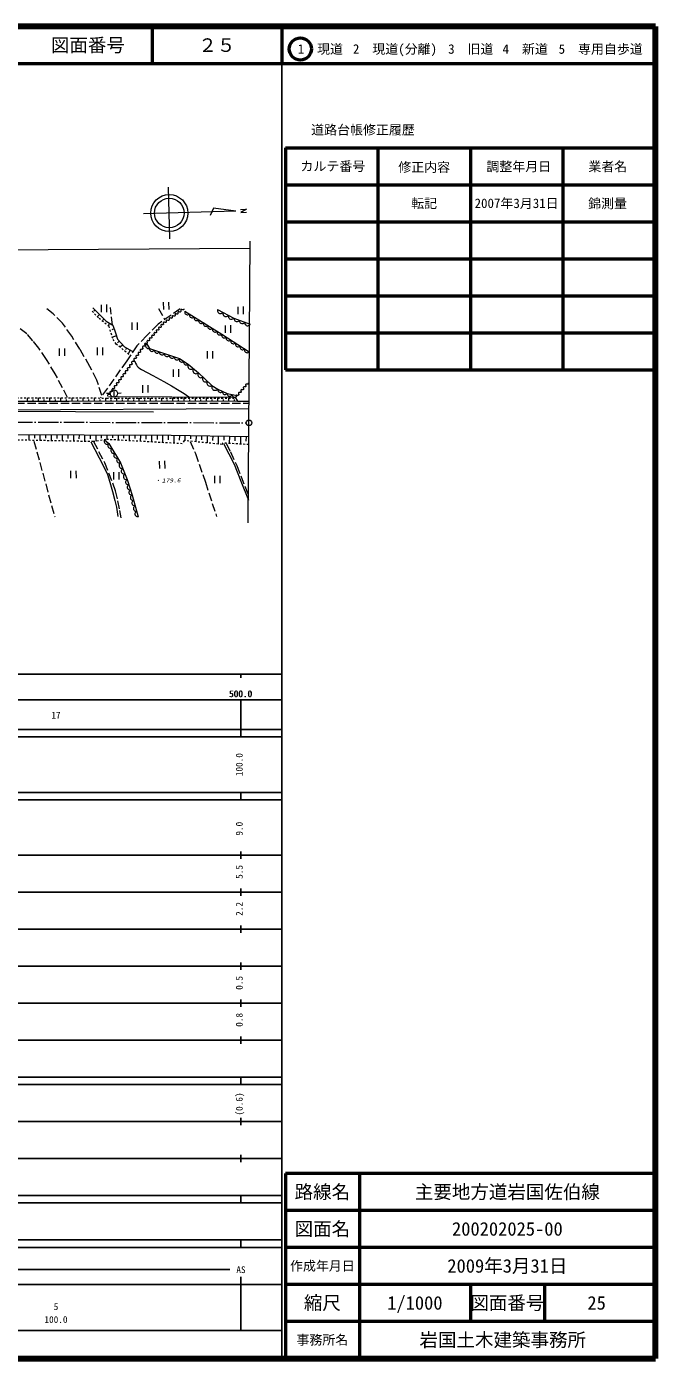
# Model space of a CAD drawing. Units: millimetres, scale not verified. Extents: x 40000 to 680000, y 20000 to 380000.
# Drawn here: x 510069 to 680000, y 20000 to 380000 of the extents above; entities that cross this region are included whole.
import ezdxf
from ezdxf.enums import TextEntityAlignment as Align

# ---------------------------------------------------------------- set-up
doc = ezdxf.new("R2010")
doc.units = ezdxf.units.MM
doc.header["$LTSCALE"] = 1000
for name, pattern in [('USER3', [3, 2.25, -0.75]), ('USER4', [1, 0.5, -0.5]), ('USER5', [7.000001, 5.508197, -0.688525, 0.114754, -0.688525])]:
    doc.linetypes.add(name, pattern=pattern)
for name, color, linetype, lineweight in [('M-TTL', 2, 'Continuous', 140), ('M-TTL-BAND', 7, 'Continuous', 25), ('M-TTL-FRAM', 2, 'Continuous', 50), ('M-TTL-LINE', 7, 'Continuous', 50), ('S-BGD', 1, 'Continuous', 13), ('S-BGD-HTXT', 6, 'Continuous', 13), ('S-BMK', 3, 'USER5', 13)]:
    doc.layers.add(name, color=color, linetype=linetype, lineweight=lineweight)
doc.layers.add('M-TTL-TXT', color=7, linetype='Continuous')
doc.styles.add('ＭＳ ゴシック', font='')
doc.styles.get('ＭＳ ゴシック').set_extended_font_data('MS Gothic')

# ---------------------------------------------------------------- blocks, each defined once
blk = doc.blocks.new('BUHIN37')
at = {"layer": 'S-BGD'}
blk.add_lwpolyline([(492, 669), (301, 732), (112, 747), (-131, 725), (-320, 637), (-485, 517), (-638, 309), (-703, 115), (-731, -91), (-680, -329), (-606, -502), (-492, -669)], dxfattribs=at)
blk = doc.blocks.new('BUHIN38')
at = {"layer": 'S-BGD'}
blk.add_lwpolyline([(392, 684), (205, 723), (25, 717), (-202, 670), (-370, 566), (-514, 435), (-635, 223), (-676, 33), (-680, -164), (-606, -384), (-518, -539), (-392, -684)], dxfattribs=at)
blk = doc.blocks.new('BUHIN39')
at = {"layer": 'S-BGD'}
blk.add_lwpolyline([(481, 554), (318, 623), (152, 651), (-64, 648), (-236, 584), (-391, 490), (-540, 318), (-612, 152), (-651, -27), (-623, -241), (-570, -399), (-481, -554)], dxfattribs=at)
blk = doc.blocks.new('BUHIN40')
at = {"layer": 'S-BGD'}
blk.add_lwpolyline([(492, 548), (329, 620), (163, 650), (-53, 651), (-227, 590), (-384, 498), (-536, 328), (-611, 163), (-653, -17), (-629, -232), (-579, -391), (-492, -548)], dxfattribs=at)
blk = doc.blocks.new('BUHIN42')
at = {"layer": 'S-BGD'}
blk.add_lwpolyline([(332, 628), (163, 657), (1, 647), (-202, 597), (-351, 499), (-476, 376), (-579, 182), (-610, 9), (-608, -169), (-534, -364), (-450, -501), (-332, -628)], dxfattribs=at)
blk = doc.blocks.new('BUHIN43')
at = {"layer": 'S-BGD'}
blk.add_lwpolyline([(457, 530), (301, 595), (142, 621), (-63, 618), (-227, 556), (-374, 466), (-516, 302), (-583, 143), (-620, -29), (-593, -232), (-542, -382), (-457, -530)], dxfattribs=at)
blk = doc.blocks.new('BUHIN44')
at = {"layer": 'S-BGD'}
blk.add_lwpolyline([(703, 590), (514, 707), (315, 774), (48, 813), (-177, 768), (-387, 682), (-605, 499), (-725, 308), (-809, 93), (-817, -176), (-782, -381), (-703, -590)], dxfattribs=at)
blk = doc.blocks.new('BUHIN45')
at = {"layer": 'S-BGD'}
blk.add_lwpolyline([(654, 514), (487, 626), (308, 692), (68, 735), (-138, 701), (-330, 629), (-533, 470), (-648, 300), (-730, 108), (-745, -136), (-720, -322), (-654, -514)], dxfattribs=at)
blk = doc.blocks.new('BUHIN47')
at = {"layer": 'S-BGD'}
blk.add_lwpolyline([(393, 567), (233, 615), (75, 624), (-126, 599), (-281, 522), (-416, 418), (-538, 242), (-587, 79), (-606, -93), (-557, -290), (-492, -432), (-393, -567)], dxfattribs=at)
blk = doc.blocks.new('BUHIN48')
at = {"layer": 'S-BGD'}
blk.add_lwpolyline([(240, 660), (70, 666), (-88, 633), (-280, 557), (-412, 441), (-518, 304), (-592, 99), (-599, -74), (-572, -248), (-474, -430), (-372, -552), (-240, -660)], dxfattribs=at)
blk = doc.blocks.new('BUHIN68')
at = {"layer": 'S-BGD'}
blk.add_lwpolyline([(708, 286), (589, 427), (448, 531), (247, 631), (57, 653), (-131, 639), (-350, 550), (-495, 430), (-616, 282), (-691, 71), (-717, -100), (-708, -286)], dxfattribs=at)
blk = doc.blocks.new('BUHIN69')
at = {"layer": 'S-BGD'}
blk.add_lwpolyline([(792, 172), (693, 341), (564, 475), (372, 616), (177, 673), (-22, 692), (-267, 638), (-441, 539), (-594, 406), (-711, 198), (-768, 24), (-792, -172)], dxfattribs=at)
blk = doc.blocks.new('BUHIN70')
at = {"layer": 'S-BGD'}
blk.add_lwpolyline([(723, 114), (642, 272), (533, 399), (367, 536), (195, 597), (16, 625), (-208, 589), (-369, 508), (-514, 397), (-630, 215), (-691, 61), (-723, -114)], dxfattribs=at)
blk = doc.blocks.new('BUHIN71')
at = {"layer": 'S-BGD'}
blk.add_lwpolyline([(755, 85), (679, 253), (571, 390), (405, 539), (229, 611), (45, 647), (-189, 621), (-360, 544), (-516, 435), (-644, 252), (-714, 95), (-755, -85)], dxfattribs=at)
blk = doc.blocks.new('BUHIN105')
at = {"layer": 'S-BGD'}
blk.add_lwpolyline([(217, -434), (103, -423), (46, -408), (-7, -378), (-50, -329), (-77, -275), (-87, -217), (-83, -155), (-60, -98), (60, 98), (77, 155), (87, 206), (76, 271), (46, 332), (3, 379), (-51, 406), (-103, 423), (-217, 434)], dxfattribs=at)
blk = doc.blocks.new('BUHIN106')
at = {"layer": 'S-BGD'}
blk.add_lwpolyline([(308, -366), (196, -382), (138, -380), (80, -363), (28, -327), (-11, -281), (-33, -228), (-43, -168), (-35, -107), (35, 107), (38, 166), (36, 217), (10, 277), (-33, 329), (-84, 364), (-142, 377), (-196, 382), (-308, 366)], dxfattribs=at)
blk = doc.blocks.new('BUHIN107')
at = {"layer": 'S-BGD'}
blk.add_lwpolyline([(365, -353), (249, -382), (188, -387), (125, -375), (65, -342), (19, -298), (-10, -245), (-28, -182), (-25, -117), (25, 117), (22, 180), (14, 234), (-19, 294), (-70, 344), (-128, 375), (-191, 383), (-249, 382), (-365, 353)], dxfattribs=at)
blk = doc.blocks.new('BUHIN108')
at = {"layer": 'S-BGD'}
blk.add_lwpolyline([(349, -356), (234, -382), (174, -385), (113, -372), (55, -337), (11, -293), (-17, -240), (-32, -178), (-28, -114), (28, 114), (27, 176), (20, 229), (-11, 289), (-60, 339), (-116, 372), (-178, 381), (-234, 382), (-349, 356)], dxfattribs=at)
blk = doc.blocks.new('BUHIN109')
at = {"layer": 'S-BGD'}
blk.add_lwpolyline([(322, -378), (206, -395), (146, -394), (86, -377), (31, -339), (-9, -292), (-33, -237), (-44, -174), (-35, -112), (35, 112), (39, 173), (36, 226), (9, 288), (-36, 341), (-89, 377), (-150, 391), (-206, 395), (-322, 378)], dxfattribs=at)
blk = doc.blocks.new('BUHIN128')
at = {"layer": 'S-BGD'}
blk.add_line((984, -149), (-984, 149), dxfattribs=at)
blk.add_circle((0, 0), 995, dxfattribs=at)
blk = doc.blocks.new('BUHIN129')
at = {"layer": 'S-BGD'}
for p, q in [((1104, 611), (-873, 911)), ((-1104, -606), (874, -906))]:
    blk.add_line(p, q, dxfattribs=at)
blk = doc.blocks.new('BUHIN132')
at = {"layer": 'S-BGD'}
blk.add_circle((0, 0), 22.5, dxfattribs=at)
at = {"layer": 'S-BMK', "linetype": 'Continuous'}
blk.add_circle((0, 0), 746, dxfattribs=at)

msp = doc.modelspace()

# ---------------------------------------------------------------- linework, layer by layer
at = {"layer": 'M-TTL'}
for p, q in [((680000, 380000), (40000, 380000)), ((680000, 20000), (680000, 380000)), ((40000, 20000), (680000, 20000))]:
    msp.add_line(p, q, dxfattribs=at)
at = {"layer": 'M-TTL-BAND'}
for p, q in [((579000, 20000), (579000, 370000)), ((40000, 205000), (579000, 205000)), ((568000, 205000), (568000, 204000)), ((68000, 198000), (579000, 198000)), ((568000, 188000), (568000, 198000)), ((40000, 190000), (579000, 190000)), ((40000, 188000), (579000, 188000)), ((40000, 173000), (579000, 173000)), ((568000, 171000), (568000, 173000)), ((40000, 171000), (579000, 171000)), ((40000, 156000), (579000, 156000)), ((568000, 155000), (568000, 157000)), ((46000, 146000), (579000, 146000)), ((568000, 145000), (568000, 147000)), ((568000, 135000), (568000, 137000)), ((52000, 136000), (579000, 136000)), ((46000, 126000), (579000, 126000)), ((568000, 125000), (568000, 127000)), ((52000, 116000), (579000, 116000)), ((568000, 115000), (568000, 117000)), ((46000, 106000), (579000, 106000)), ((568000, 105000), (568000, 107000)), ((40000, 96000), (579000, 96000)), ((40000, 94000), (579000, 94000)), ((568000, 94000), (568000, 96000)), ((49000, 84000), (579000, 84000)), ((568000, 83000), (568000, 85000)), ((40000, 74000), (579000, 74000)), ((568000, 73000), (568000, 75000)), ((40000, 64000), (579000, 64000)), ((40000, 62000), (579000, 62000)), ((568000, 62000), (568000, 64000)), ((40000, 52000), (579000, 52000)), ((568000, 50000), (568000, 52000)), ((40000, 50000), (579000, 50000)), ((71000, 44000), (565000, 44000)), ((40000, 40000), (579000, 40000)), ((568000, 27500), (568000, 42000)), ((68000, 27500), (579000, 27500))]:
    msp.add_line(p, q, dxfattribs=at)
at = {"layer": 'M-TTL-FRAM'}
for p, q in [((580000, 347197), (580000, 287197)), ((580000, 347197), (680000, 347197)), ((580000, 287197), (680000, 287197)), ((680000, 70000), (580000, 70000)), ((580000, 70000), (580000, 20000))]:
    msp.add_line(p, q, dxfattribs=at)
at = {"layer": 'M-TTL-LINE'}
for p, q in [((543997, 380000), (543997, 370000)), ((579000, 380000), (579000, 370000)), ((40000, 370000), (680000, 370000)), ((605000, 347197), (605000, 287197)), ((630000, 347197), (630000, 287197)), ((655000, 347197), (655000, 287197)), ((580000, 337197), (680000, 337197)), ((580000, 327197), (680000, 327197)), ((580000, 317197), (680000, 317197)), ((580000, 307197), (680000, 307197)), ((580000, 297197), (680000, 297197)), ((600000, 70000), (600000, 20000)), ((680000, 60000), (580000, 60000)), ((680000, 50000), (580000, 50000)), ((680000, 40000), (580000, 40000)), ((630000, 40000), (630000, 30000)), ((650000, 40000), (650000, 30000)), ((680000, 30000), (580000, 30000))]:
    msp.add_line(p, q, dxfattribs=at)
msp.add_circle((584031, 373958), 3000, dxfattribs=at)
at = {"layer": 'S-BGD'}
for p, q in [((548815, 322619), (548438, 336614)), ((566620, 330101), (541629, 329428)), ((560595, 330939), (559649, 328913)), ((566620, 330101), (560595, 330939)), ((567909, 330572), (569451, 330614)), ((569451, 330614), (567926, 329772)), ((567926, 329772), (569474, 329821)), ((528000, 304011), (531551, 300341)), ((528592, 303399), (528245, 303063)), ((552862, 303121), (562821, 296901)), ((561677, 303507), (566101, 301221)), ((529776, 302176), (529162, 301581)), ((530959, 300952), (530655, 300658)), ((531551, 300341), (533376, 299305)), ((532463, 299823), (532085, 299155)), ((533376, 299305), (534050, 297270)), ((566101, 301221), (570520, 299540)), ((533713, 298287), (533089, 298081)), ((534331, 296390), (533234, 296039)), ((534050, 297270), (534613, 295510)), ((534613, 295510), (536554, 293483)), ((562821, 296901), (570237, 292098)), ((535098, 295003), (534603, 294529)), ((536069, 293990), (535363, 293314)), ((536554, 293483), (538601, 292284)), ((537066, 293183), (536768, 292674)), ((538089, 292584), (537501, 291579)), ((542501, 294348), (543281, 293030)), ((543281, 293030), (551345, 290270)), ((551345, 290270), (553724, 288797)), ((553724, 288797), (556495, 286390)), ((556495, 286390), (560154, 282996)), ((532617, 280833), (531617, 280827)), ((534615, 280901), (535613, 280963)), ((560154, 282996), (561758, 282014)), ((561758, 282014), (564246, 280817)), ((564246, 280817), (567005, 280284)), ((521600, 278635), (476390, 278601)), ((510298, 278627), (510297, 279649)), ((511805, 278628), (511804, 279239)), ((513312, 278629), (513311, 279643)), ((514819, 278630), (514818, 279236)), ((516326, 278631), (516325, 279637)), ((517833, 278633), (517832, 279233)), ((519340, 278634), (519339, 279631)), ((520847, 278635), (520846, 279231)), ((567022, 278721), (521600, 278635)), ((522357, 278637), (522356, 279625)), ((523872, 278640), (523870, 279229)), ((525386, 278643), (525384, 279619)), ((526900, 278645), (526899, 279228)), ((528414, 278648), (528412, 279613)), ((529928, 278651), (529927, 279226)), ((531442, 278654), (531440, 279607)), ((532170, 280040), (566450, 279869)), ((532956, 278657), (532955, 279226)), ((534470, 278660), (534468, 279604)), ((535984, 278663), (535983, 279227)), ((537498, 278666), (537496, 279601)), ((539012, 278668), (539011, 279227)), ((540526, 278671), (540524, 279598)), ((542040, 278674), (542039, 279228)), ((543554, 278677), (543553, 279595)), ((545068, 278680), (545067, 279228)), ((546582, 278683), (546581, 279593)), ((548097, 278686), (548095, 279229)), ((549611, 278688), (549609, 279590)), ((551125, 278691), (551124, 279230)), ((552639, 278694), (552637, 279587)), ((554153, 278697), (554152, 279230)), ((555667, 278700), (555665, 279584)), ((557181, 278703), (557180, 279231)), ((558695, 278706), (558693, 279581)), ((560209, 278709), (560208, 279231)), ((561723, 278711), (561721, 279578)), ((563237, 278714), (563236, 279232)), ((564751, 278717), (564750, 279576)), ((566265, 278720), (566264, 279233)), ((566450, 279869), (567022, 278721)), ((567022, 278721), (570202, 278779)), ((232175, 277100), (544325, 275861)), ((501101, 276371), (570188, 276760)), ((497853, 269790), (549091, 269550)), ((510662, 269730), (510655, 268170)), ((512169, 269723), (512165, 268773)), ((513676, 269716), (513669, 268110)), ((515183, 269709), (515178, 268732)), ((516690, 269702), (516682, 268050)), ((518197, 269695), (518192, 268690)), ((519704, 269688), (519696, 267991)), ((521211, 269681), (521206, 268649)), ((522718, 269673), (522710, 267931)), ((524225, 269666), (524220, 268607)), ((525732, 269659), (525724, 267871)), ((527239, 269652), (527234, 268566)), ((527429, 267797), (530756, 261368)), ((528746, 269645), (528738, 267929)), ((530253, 269638), (530249, 268772)), ((531123, 268289), (532303, 267326)), ((531760, 269631), (531754, 268394)), ((532303, 267326), (535449, 262090)), ((533267, 269624), (533263, 268836)), ((534774, 269617), (534768, 268226)), ((536281, 269610), (536277, 268729)), ((537788, 269603), (537781, 268058)), ((539295, 269596), (539290, 268622)), ((540802, 269588), (540794, 267890)), ((542309, 269581), (542304, 268516)), ((543816, 269574), (543807, 267721)), ((545323, 269567), (545318, 268409)), ((546830, 269560), (546821, 267553)), ((548337, 269553), (548331, 268303)), ((549091, 269550), (570136, 269220)), ((549841, 269538), (549808, 267386)), ((551343, 269514), (551322, 268187)), ((552845, 269491), (552822, 268064)), ((554346, 269467), (554332, 268536)), ((555848, 269444), (555822, 267767)), ((557349, 269420), (557332, 268339)), ((558851, 269397), (558821, 267470)), ((560353, 269373), (560333, 268142)), ((561854, 269350), (561820, 267172)), ((563249, 267349), (566184, 261733)), ((563356, 269326), (563338, 268177)), ((564857, 269302), (564826, 267321)), ((566359, 269279), (566340, 268051)), ((567861, 269255), (567828, 267143)), ((569362, 269232), (569342, 267925)), ((530756, 261368), (531908, 258918)), ((535449, 262090), (537213, 257560)), ((566184, 261733), (567928, 257090)), ((531908, 258918), (532597, 256834)), ((532597, 256834), (533289, 254320)), ((537213, 257560), (538566, 253384)), ((567928, 257090), (570018, 251999)), ((533289, 254320), (533919, 251928)), ((538566, 253384), (540185, 247526)), ((533919, 251928), (534360, 250057)), ((534360, 250057), (534683, 247602))]:
    msp.add_line(p, q, dxfattribs=at)
at = {"layer": 'S-BGD', "linetype": 'USER3'}
for p, q in [((517274, 302358), (515260, 303948)), ((533294, 299280), (532744, 304092)), ((551569, 303700), (545583, 299540)), ((545671, 303834), (547292, 300982)), ((519752, 299797), (517274, 302358)), ((522301, 296300), (519752, 299797)), ((545583, 299540), (542568, 296543)), ((510105, 296930), (507747, 298690)), ((511778, 295051), (510105, 296930)), ((524441, 292821), (522301, 296300)), ((542568, 296543), (539895, 293721)), ((513336, 293115), (511778, 295051)), ((515417, 290036), (513336, 293115)), ((527162, 288144), (524441, 292821)), ((539895, 293721), (537115, 289638)), ((517789, 286158), (515417, 290036)), ((529018, 284434), (527162, 288144)), ((537115, 289638), (530021, 279631)), ((521150, 279709), (517789, 286158)), ((530418, 280320), (529018, 284434)), ((498276, 278162), (547617, 278253)), ((547617, 278253), (570198, 278178)), ((512022, 267937), (517651, 247529)), ((528136, 267824), (531089, 262200)), ((554304, 267864), (555713, 264566)), ((564025, 267272), (565183, 265034)), ((555713, 264566), (558376, 256825)), ((565183, 265034), (566839, 261329)), ((531089, 262200), (533243, 256715)), ((566839, 261329), (570027, 253301)), ((533243, 256715), (533994, 254539)), ((558376, 256825), (561415, 247576)), ((533994, 254539), (534626, 251840)), ((534626, 251840), (535164, 249202)), ((535164, 249202), (535515, 247238))]:
    msp.add_line(p, q, dxfattribs=at)
at = {"layer": 'S-BGD', "linetype": 'USER4'}
for p, q in [((529451, 301264), (527453, 303456)), ((532387, 298913), (529451, 301264)), ((533344, 295667), (532387, 298913)), ((534290, 294185), (533344, 295667)), ((537725, 291396), (534290, 294185)), ((495381, 279679), (531685, 279607)), ((531685, 279607), (566362, 279574)), ((528136, 267824), (506496, 268252)), ((531473, 268410), (528136, 267824)), ((552137, 267256), (531473, 268410)), ((552646, 268082), (552137, 267256)), ((562880, 267067), (552646, 268082)), ((563032, 267428), (562880, 267067)), ((570121, 267007), (563032, 267428))]:
    msp.add_line(p, q, dxfattribs=at)
at = {"layer": 'S-BGD'}
for points in [[(542501, 294348), (542379, 294208), (542297, 294053), (542228, 293839), (542235, 293647), (542277, 293463), (542398, 293259), (542539, 293133), (542704, 293035), (542925, 292992), (543098, 292993), (543281, 293030)], [(539328, 289560), (539502, 289029), (539727, 288535), (539947, 288218), (540222, 287930), (540644, 287596), (541114, 287301), (544197, 285691), (547131, 284092), (549221, 282896), (551304, 281635), (552633, 280786), (553950, 279925)], [(560154, 282996), (560101, 282775), (560102, 282559), (560150, 282287), (560268, 282083), (560419, 281907), (560668, 281755), (560893, 281700), (561129, 281688), (561393, 281769), (561581, 281869), (561758, 282014)], [(531123, 268289), (531057, 268117), (531034, 267944), (531043, 267720), (531115, 267544), (531218, 267387), (531400, 267237), (531575, 267169), (531763, 267134), (531983, 267170), (532145, 267229), (532303, 267326)]]:
    msp.add_lwpolyline(points, dxfattribs=at)
for radius in [5000, 4000]:
    msp.add_circle((548626, 329616), radius, dxfattribs=at)
at = {"layer": 'S-BGD-HTXT'}
for p, q in [((569976, 245877), (570498, 322006)), ((349375, 318724), (570485, 320124))]:
    msp.add_line(p, q, dxfattribs=at)
at = {"layer": 'S-BMK'}
msp.add_line((471151, 273236), (569409, 272906), dxfattribs=at)

# ---------------------------------------------------------------- block references
at = {"rotation": 99}
for name, p in [('BUHIN129', (530957, 303843)), ('BUHIN129', (547782, 304530)), ('BUHIN105', (550567, 302332)), ('BUHIN105', (551358, 302897)), ('BUHIN105', (552148, 303461)), ('BUHIN39', (553484, 302732)), ('BUHIN39', (554729, 301955)), ('BUHIN37', (562415, 303126)), ('BUHIN37', (563889, 302364)), ('BUHIN129', (567909, 303303)), ('BUHIN129', (539305, 299060)), ('BUHIN106', (546071, 298710)), ('BUHIN106', (546698, 299432)), ('BUHIN105', (547406, 300075)), ('BUHIN105', (548197, 300639)), ('BUHIN105', (548987, 301204)), ('BUHIN105', (549777, 301768)), ('BUHIN39', (555974, 301177)), ('BUHIN39', (557219, 300400)), ('BUHIN39', (558464, 299622)), ('BUHIN39', (559709, 298845)), ('BUHIN129', (564459, 298252)), ('BUHIN37', (565364, 301602)), ('BUHIN38', (566837, 300941)), ('BUHIN38', (568311, 300380)), ('BUHIN38', (569784, 299820)), ('BUHIN106', (542937, 295098)), ('BUHIN106', (543564, 295821)), ('BUHIN106', (544190, 296543)), ('BUHIN106', (544817, 297265)), ('BUHIN106', (545444, 297987)), ('BUHIN39', (560954, 298067)), ('BUHIN39', (562199, 297290)), ('BUHIN40', (563439, 296501)), ('BUHIN40', (564675, 295700)), ('BUHIN40', (565911, 294900)), ('BUHIN129', (519618, 291971)), ('BUHIN129', (529870, 292229)), ('BUHIN107', (540536, 291936)), ('BUHIN107', (541120, 292768)), ('BUHIN107', (541704, 293599)), ('BUHIN106', (542310, 294376)), ('BUHIN42', (543953, 292800)), ('BUHIN42', (545297, 292340)), ('BUHIN42', (546641, 291880)), ('BUHIN42', (547985, 291420)), ('BUHIN129', (559667, 291257)), ('BUHIN40', (567147, 294099)), ('BUHIN40', (568383, 293299)), ('BUHIN40', (569619, 292498)), ('BUHIN107', (537616, 287778)), ('BUHIN107', (538200, 288610)), ('BUHIN107', (538784, 289441)), ('BUHIN107', (539368, 290273)), ('BUHIN107', (539952, 291104)), ('BUHIN42', (549329, 290960)), ('BUHIN42', (550673, 290500)), ('BUHIN43', (551940, 289902)), ('BUHIN43', (553129, 289165)), ('BUHIN44', (554417, 288195)), ('BUHIN108', (535253, 284528)), ('BUHIN108', (535847, 285329)), ('BUHIN108', (536442, 286130)), ('BUHIN107', (537032, 286946)), ('BUHIN129', (550412, 286363)), ('BUHIN44', (555802, 286992)), ('BUHIN45', (557105, 285824)), ('BUHIN45', (558324, 284693)), ('BUHIN108', (532279, 280523)), ('BUHIN108', (532873, 281324)), ('BUHIN128', (533617, 280840)), ('BUHIN108', (533468, 282125)), ('BUHIN108', (534063, 282926)), ('BUHIN108', (534658, 283727)), ('BUHIN129', (542121, 282054)), ('BUHIN45', (559544, 283562)), ('BUHIN47', (562380, 281715)), ('BUHIN47', (563624, 281117)), ('BUHIN48', (564936, 280684)), ('BUHIN109', (567680, 281096)), ('BUHIN109', (568326, 281850)), ('BUHIN109', (568973, 282604)), ('BUHIN109', (569619, 283358)), ('BUHIN48', (566315, 280417)), ('BUHIN109', (567033, 280342)), ('BUHIN132', (570159, 272904)), ('BUHIN68', (532696, 266672)), ('BUHIN68', (533483, 265363)), ('BUHIN68', (534269, 264054)), ('BUHIN68', (535056, 262745)), ('BUHIN129', (546700, 261578)), ('BUHIN129', (522730, 258911)), ('BUHIN129', (534338, 258598)), ('BUHIN69', (535743, 261335)), ('BUHIN69', (536331, 259825)), ('BUHIN69', (536919, 258315)), ('BUHIN70', (537438, 256864)), ('BUHIN70', (537889, 255472)), ('BUHIN129', (561621, 257610)), ('BUHIN70', (538340, 254080)), ('BUHIN71', (538768, 252652)), ('BUHIN71', (539173, 251187)), ('BUHIN71', (539578, 249723)), ('BUHIN71', (539982, 248258))]:
    msp.add_blockref(name, p, dxfattribs=at)

# ---------------------------------------------------------------- texts
at = {"layer": 'M-TTL-BAND', "style": 'ＭＳ ゴシック'}
for s, p in [('500.0', (567844, 198195)), ('500.0', (568000, 198195)), ('17', (518000, 192405)), ('AS', (568000, 42500)), ('5', (518000, 32523)), ('100.0', (518000, 29033))]:
    msp.add_text(s, height=1833, dxfattribs=at).set_placement(p, align=Align.BOTTOM_CENTER)
for s, p in [('100.0', (569000, 180500)), ('9.0', (569000, 163174)), ('5.5', (569000, 151500)), ('2.2', (569000, 141500)), ('0.5', (569000, 121500)), ('0.8', (569000, 111500)), ('(0.6)', (569000, 88764))]:
    msp.add_text(s, height=1833, rotation=90, dxfattribs=at).set_placement(p, align=Align.BOTTOM_CENTER)
at = {"layer": 'M-TTL-TXT', "style": 'ＭＳ ゴシック'}
for s, height, p in [('図面番号', 3666, (526622, 375000)), ('２５', 3666, (561497, 375000)), ('1\u3000現道', 2566, (589448, 373958)), ('2\u3000現道(分離)', 2566, (609619, 373958)), ('3\u3000旧道', 2566, (630121, 373958)), ('4\u3000新道', 2566, (644824, 373958)), ('5\u3000専用自歩道', 2566, (665228, 373958)), ('道路台帳修正履歴', 2566, (600968, 352113)), ('カルテ番号', 2566, (592839, 342277)), ('修正内容', 2566, (617509, 342023)), ('調整年月日', 2566, (643089, 342197)), ('業者名', 2566, (667134, 342197)), ('転記', 2566, (617500, 332245)), ('2007年3月31日', 2566, (642500, 332245)), ('錦測量', 2566, (667077, 332189)), ('路線名', 3666, (590000, 65000)), ('路線名', 3666, (590000, 65000)), ('主要地方道岩国佐伯線', 3666, (640000, 65000)), ('図面名', 3666, (590000, 55000)), ('図面名', 3666, (590000, 55000)), ('200202025-00', 3666, (640000, 55000)), ('2009年3月31日', 3666, (640000, 45000)), ('作成年月日', 2566, (590000, 45000)), ('作成年月日', 2566, (590000, 45000)), ('縮尺', 3666, (590000, 35000)), ('縮尺', 3666, (590000, 35000)), ('1/1000', 3666, (615000, 35000)), ('図面番号', 3666, (640000, 35000)), ('図面番号', 3666, (640000, 35000)), ('25', 3666, (664125, 35000)), ('事務所名', 2566, (590000, 25000)), ('事務所名', 2566, (590000, 25000)), ('岩国土木建築事務所 ', 3666, (640000, 25000))]:
    msp.add_text(s, height=height, dxfattribs=at).set_placement(p, align=Align.MIDDLE_CENTER)
at = {"layer": 'S-BGD', "style": 'ＭＳ ゴシック', "oblique": 15}
msp.add_text('・', height=1100, rotation=0.4, dxfattribs=at).set_placement((544751, 256421), align=Align.BOTTOM_LEFT)
at = {"layer": 'S-BGD', "style": 'ＭＳ ゴシック', "oblique": 15, "width": 1.35}
msp.add_text('179.6', height=1100, rotation=0.4, dxfattribs=at).set_placement((546625, 256433), align=Align.BOTTOM_LEFT)

doc.saveas('drawing.dxf')
